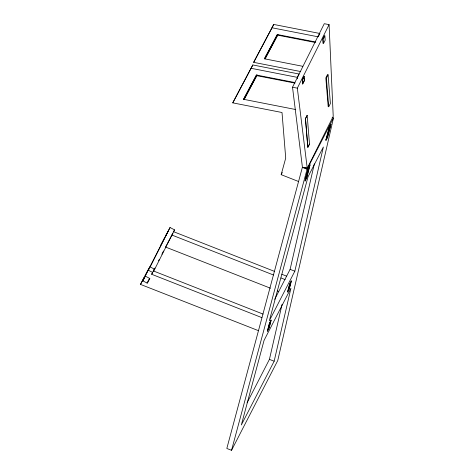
<?xml version="1.0" encoding="UTF-8"?>
<svg xmlns="http://www.w3.org/2000/svg" width="474" height="474" viewBox="0 0 474 474"><rect width="100%" height="100%" fill="white"/><g stroke="black" fill="none" stroke-linecap="round" stroke-linejoin="round"><path stroke-width="0.71" d="M247.084 402.787L269.428 359.381L282.095 304.255M274.677 299.349L290.106 269.374L314.351 163.832M274.162 361.206L290.935 288.18L264.054 340.397L241.319 425L274.162 361.206L269.428 359.381M294.834 271.199L323.369 146.987L308.017 176.808L269.345 320.72L294.834 271.199L290.106 269.374M333.489 117.919L277.764 360.518L231.543 450.3L226.815 448.475L302.353 167.399L307.081 169.224L333.489 117.919L332.138 117.398M231.543 450.3L307.081 169.224M298.673 181.554L281.171 174.669L285.715 158.091L282.012 112.51L232.764 102.858L252.826 64.956L299.029 74.009L297.34 77.357L297.459 78.791M305.534 178.348L308.343 168.11L310.037 164.762L306.779 177.869L305.06 181.204L308.343 168.11L310.061 164.774L306.477 177.732L305.066 180.523M325.863 139.883L329.234 127.595L330.923 124.241L327.647 137.336L325.928 140.671L329.211 127.577L330.923 124.241L327.368 137.217L325.958 140.008M292.517 87.228L324.275 23.7L329.086 24.63L333.222 116.32L307.241 168.288L302.436 167.358L292.517 87.228L297.328 88.158L307.241 168.288M297.328 88.158L329.086 24.63M324.34 35.799L322.664 39.146L323.013 43.407M307.158 115.3L305.481 118.654L307.816 147.384L309.51 144.037L307.17 115.312L305.481 118.66L307.833 147.384L309.51 144.037M327.51 74.584L325.834 77.937L328.186 106.668M302.436 167.358L307.348 168.086M140.511 284.4L144.173 277.331L140.511 284.4L258.502 330.686M142.484 280.679L147.367 283.197L149.867 278.493L144.985 275.981L146.673 272.633L149.796 266.755L154.678 269.273L174.562 229.866L170.03 227.52L143.124 280.098M144.523 277.503L142.834 280.851L145.334 276.152M164.407 238.096L160.739 245.165M166.907 233.398L165.219 236.745L168.341 230.868M150.145 266.927L170.03 227.52M253.655 62.343L273.717 24.441L319.92 33.488L318.232 36.836L272.029 27.788L253.655 62.343L300.729 71.562M232.764 102.858L252.826 64.956M272.029 27.788L273.717 24.441M261.861 317.627L151.668 274.274L154.328 269.102L153.357 270.927L263.07 314.09M154.275 269.327L154.933 268.017M158.577 260.807L159.234 259.497M161.883 254.248L163.536 250.971M295.669 109.53L243.553 99.303L256.481 74.898M302.768 66.307L264.445 58.788L277.373 34.383M257.104 74.898L244.116 99.416L256.784 75.68L294.97 83.11M277.995 34.377L265.007 58.895L277.675 35.159L315.139 42.453M281.171 174.669L282.297 172.441M144.985 275.981L148.107 270.103L152.64 272.449L151.668 274.274M148.409 270.192L149.103 268.888M174.562 229.866L173.591 231.691L274.387 271.347M166.901 244.442L165.521 247.037L270.5 288.222M167.251 243.79L172.874 233.214M147.017 283.025L149.517 278.321M153.635 271.229L154.678 269.273M264.445 58.788L277.391 34.543L315.797 42.02M243.553 99.303L256.499 75.058L294.905 82.535M266.133 55.44L266.696 55.547M251.137 68.303L297.34 77.357M245.242 95.955L245.805 96.068M277.361 290.912L278.736 291.451M281.929 274.316L286.729 276.206M171.902 235.045L273.451 274.991M280.999 277.96L285.117 279.583M269.345 323.404L267.372 331.261L269.09 327.925L271.193 320.157L269.505 323.511L267.372 331.296L269.06 327.949L271.057 320.074L269.345 323.404M289.549 284.157L287.576 292.014L289.288 288.713L291.427 280.928L289.738 284.276L287.599 292.061L289.294 288.678L291.261 280.821L289.549 284.157M303.982 76.51L302.311 79.863L302.649 84.028L304.326 80.675L303.982 76.51M303.952 76.385L302.264 79.733L302.608 84.04L304.302 80.693L303.952 76.385M324.844 35.87L323.155 39.218L323.499 43.525L325.194 40.177L324.844 35.87M328.061 74.797L326.373 78.145L328.707 106.863L330.402 103.516L328.061 74.797"/></g></svg>
